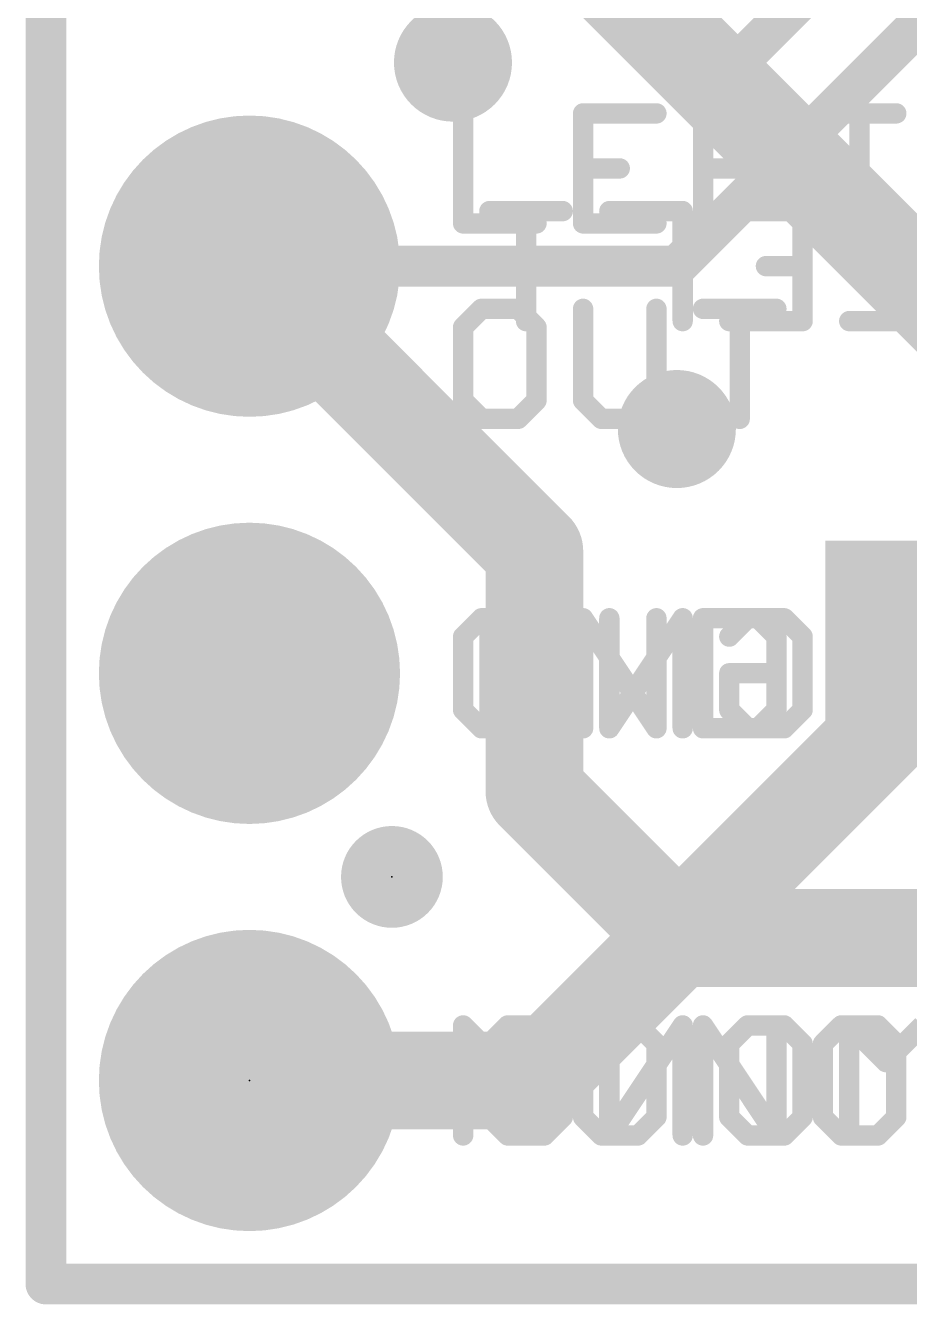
# Model space of a CAD drawing. Extents: x -34 to 73, y -20 to 26.
# Drawn here: x -0.13 to 5.39, y -0.13 to 7.85 of the extents above; entities that cross this region are included whole.
import ezdxf

# ---------------------------------------------------------------- set-up
doc = ezdxf.new("R2010")
doc.units = 0
for name, color, linetype in [('1', 12, 'CONTINUOUS'), ('16', 132, 'CONTINUOUS'), ('17', 110, 'CONTINUOUS'), ('18', 110, 'CONTINUOUS'), ('20', 53, 'CONTINUOUS'), ('21', 41, 'CONTINUOUS'), ('22', 40, 'CONTINUOUS'), ('23', 53, 'CONTINUOUS'), ('24', 53, 'CONTINUOUS'), ('51', 53, 'CONTINUOUS')]:
    doc.layers.add(name, color=color, linetype=linetype)

# ---------------------------------------------------------------- blocks, each defined once
blk = doc.blocks.new('RECT')
blk.add_solid([(-0.5, -0.5), (0.5, -0.5), (-0.5, 0.5), (0.5, 0.5)])
blk = doc.blocks.new('PIE')
at = {"const_width": 0.5}
blk.add_lwpolyline([(0, -0.25, 1), (0, 0.25, 1), (0, -0.25)], format="xyb", dxfattribs=at)
blk = doc.blocks.new('ROUNDP')
at = {"const_width": 0.5}
blk.add_lwpolyline([(0, -0.25, 1), (0, 0.25, 1), (0, -0.25)], format="xyb", dxfattribs=at)
blk = doc.blocks.new('ROUNDV')
at = {"const_width": 0.5}
blk.add_lwpolyline([(0, -0.25, 1), (0, 0.25, 1), (0, -0.25)], format="xyb", dxfattribs=at)

msp = doc.modelspace()

# ---------------------------------------------------------------- linework, layer by layer
at = {"layer": '1'}
for points, const_width in [([(0, 0), (0, 25.4)], 0.254), ([(6.731, 10.033), (4.1901, 7.4921)], 0.254), ([(2.7922, 8.89), (4.1901, 7.4921)], 0.6096), ([(4.1901, 7.4921), (6.363, 5.3192)], 0.6096), ([(3.048, 4.572), (1.27, 6.35)], 0.6096), ([(3.048, 3.0748), (3.048, 4.572)], 0.6096), ([(3.9638, 2.159), (3.048, 3.0748)], 0.6096), ([(3.9638, 2.159), (16.142, 2.159)], 0.6096), ([(31.75, 0), (0, 0)], 0.254)]:
    msp.add_lwpolyline(points, dxfattribs=dict(at, const_width=const_width))
for points, const_width in [([(4.2979, 7.5999, 1), (4.0823, 7.3843)], 0.3048), ([(4.0823, 7.3843, 1), (4.2979, 7.5999)], 0.3048), ([(4.1452, 7.537, 1), (4.235, 7.4472)], 0.127), ([(1.3778, 6.4578, 1), (1.1622, 6.2422)], 0.3048), ([(3.2004, 4.572, 1), (2.8956, 4.572)], 0.3048), ([(2.9402, 4.4642, 1), (3.1558, 4.6798)], 0.3048), ([(3.1558, 3.1826, 1), (2.9402, 2.967)], 0.3048), ([(2.8956, 3.0748, 1), (3.2004, 3.0748)], 0.3048), ([(3.9638, 2.3114, 1), (3.9638, 2.0066)], 0.3048), ([(3.856, 2.0512, 1), (4.0716, 2.2668)], 0.3048), ([(0, 0.0635, 1), (0, -0.0635)], 0.127), ([(-0.0635, 0, 1), (0.0635, 0)], 0.127)]:
    msp.add_lwpolyline(points, format="xyb", dxfattribs=dict(at, const_width=const_width))
at = {"layer": '16'}
for points, const_width in [([(0, 0), (0, 25.4)], 0.254), ([(3.937, 6.35), (8.255, 10.668)], 0.254), ([(10.414, 8.636), (3.048, 1.27)], 0.6096), ([(3.937, 6.35), (1.27, 6.35)], 0.254), ([(3.048, 1.27), (1.27, 1.27)], 0.6096), ([(31.75, 0), (0, 0)], 0.254)]:
    msp.add_lwpolyline(points, dxfattribs=dict(at, const_width=const_width))
for points, const_width in [([(1.27, 6.4135, 1), (1.27, 6.2865)], 0.127), ([(3.937, 6.2865, 1), (3.937, 6.4135)], 0.127), ([(3.8921, 6.3949, 1), (3.9819, 6.3051)], 0.127), ([(1.27, 1.4224, 1), (1.27, 1.1176)], 0.3048), ([(2.9402, 1.3778, 1), (3.1558, 1.1622)], 0.3048), ([(3.048, 1.1176, 1), (3.048, 1.4224)], 0.3048), ([(0, 0.0635, 1), (0, -0.0635)], 0.127), ([(-0.0635, 0, 1), (0.0635, 0)], 0.127)]:
    msp.add_lwpolyline(points, format="xyb", dxfattribs=dict(at, const_width=const_width))
at = {"layer": '20', "const_width": 0.2032}
for points in [[(0, 25.4), (0, 0)], [(0, 0), (31.75, 0)]]:
    msp.add_lwpolyline(points, dxfattribs=at)
at = {"layer": '20', "const_width": 0.1016}
for points in [[(0, 0.0508, 1), (0, -0.0508)], [(-0.0508, 0, 1), (0.0508, 0)]]:
    msp.add_lwpolyline(points, format="xyb", dxfattribs=at)
at = {"layer": '21', "const_width": 0.0635}
for points in [[(2.6353, 7.3031, 1), (2.5717, 7.3031)], [(3.3519, 7.3348, 1), (3.3519, 7.2713)], [(3.3837, 7.3031, 1), (3.3202, 7.3031)], [(3.8095, 7.2713, 1), (3.8095, 7.3348)], [(4.1003, 7.3348, 1), (4.1003, 7.2713)], [(4.1321, 7.3031, 1), (4.0686, 7.3031)], [(4.5579, 7.2713, 1), (4.5579, 7.3348)], [(4.8487, 7.3348, 1), (4.8487, 7.2713)], [(5.1093, 7.3031, 1), (5.0458, 7.3031)], [(5.3063, 7.2713, 1), (5.3063, 7.3348)], [(3.3519, 6.9916, 1), (3.3519, 6.9281)], [(3.5807, 6.9281, 1), (3.5807, 6.9916)], [(4.1003, 6.9916, 1), (4.1003, 6.9281)], [(4.3291, 6.9281, 1), (4.3291, 6.9916)], [(2.5717, 6.6167, 1), (2.6353, 6.6167)], [(2.6035, 6.6485, 1), (2.6035, 6.585)], [(3.0611, 6.585, 1), (3.0611, 6.6485)], [(3.3519, 6.6485, 1), (3.3519, 6.585)], [(3.3202, 6.6167, 1), (3.3837, 6.6167)], [(3.8095, 6.585, 1), (3.8095, 6.6485)], [(4.0686, 6.6167, 1), (4.1321, 6.6167)], [(5.0458, 6.6167, 1), (5.1093, 6.6167)], [(2.7179, 6.1156, 1), (2.7179, 6.0521)], [(2.7403, 6.0614, 1), (2.6954, 6.1063)], [(2.9691, 6.1063, 1), (2.9242, 6.0614)], [(2.9467, 6.0521, 1), (2.9467, 6.1156)], [(3.3837, 6.0839, 1), (3.3202, 6.0839)], [(3.8413, 6.0839, 1), (3.7778, 6.0839)], [(4.1003, 6.1156, 1), (4.1003, 6.0521)], [(4.3609, 6.0839, 1), (4.2974, 6.0839)], [(4.5579, 6.0521, 1), (4.5579, 6.1156)], [(2.6353, 5.9695, 1), (2.5717, 5.9695)], [(2.581, 5.9919, 1), (2.626, 5.947)], [(3.0928, 5.9695, 1), (3.0293, 5.9695)], [(3.0386, 5.947, 1), (3.0835, 5.9919)], [(2.5717, 5.5119, 1), (2.6353, 5.5119)], [(2.626, 5.5343, 1), (2.581, 5.4894)], [(3.0293, 5.5119, 1), (3.0928, 5.5119)], [(3.0835, 5.4894, 1), (3.0386, 5.5343)], [(3.3202, 5.5119, 1), (3.3837, 5.5119)], [(3.3744, 5.5343, 1), (3.3295, 5.4894)], [(3.7778, 5.5119, 1), (3.8413, 5.5119)], [(3.832, 5.4894, 1), (3.7871, 5.5343)], [(2.7179, 5.4292, 1), (2.7179, 5.3658)], [(2.6954, 5.375, 1), (2.7403, 5.42)], [(2.9242, 5.42, 1), (2.9691, 5.375)], [(2.9467, 5.3658, 1), (2.9467, 5.4292)], [(3.4663, 5.4292, 1), (3.4663, 5.3658)], [(3.4439, 5.375, 1), (3.4888, 5.42)], [(3.6727, 5.42, 1), (3.7176, 5.375)], [(3.6951, 5.3658, 1), (3.6951, 5.4292)], [(4.2974, 5.3975, 1), (4.3609, 5.3975)], [(2.7179, 4.1852, 1), (2.7179, 4.1217)], [(2.7403, 4.131, 1), (2.6954, 4.1759)], [(2.9691, 4.1759, 1), (2.9242, 4.131)], [(2.9467, 4.1217, 1), (2.9467, 4.1852)], [(3.3837, 4.1535, 1), (3.3202, 4.1535)], [(3.3783, 4.1711, 1), (3.3255, 4.1359)], [(3.8413, 4.1535, 1), (3.7778, 4.1535)], [(4.1003, 4.1852, 1), (4.1003, 4.1217)], [(4.1321, 4.1535, 1), (4.0686, 4.1535)], [(4.466, 4.1759, 1), (4.4211, 4.131)], [(4.4435, 4.1217, 1), (4.4435, 4.1852)], [(2.6353, 4.0391, 1), (2.5717, 4.0391)], [(2.581, 4.0615, 1), (2.626, 4.0166)], [(3.0386, 4.0166, 1), (3.0835, 4.0615)], [(4.5897, 4.0391, 1), (4.5262, 4.0391)], [(4.5355, 4.0166, 1), (4.5804, 4.0615)], [(2.8323, 3.842, 1), (2.8323, 3.7785)], [(3.0928, 3.8103, 1), (3.0293, 3.8103)], [(3.0611, 3.7785, 1), (3.0611, 3.842)], [(2.5717, 3.5815, 1), (2.6353, 3.5815)], [(2.626, 3.6039, 1), (2.581, 3.559)], [(3.0293, 3.5815, 1), (3.0928, 3.5815)], [(3.0835, 3.559, 1), (3.0386, 3.6039)], [(4.5262, 3.5815, 1), (4.5897, 3.5815)], [(4.5804, 3.559, 1), (4.5355, 3.6039)], [(2.7179, 3.4989, 1), (2.7179, 3.4354)], [(2.6954, 3.4446, 1), (2.7403, 3.4896)], [(2.9242, 3.4896, 1), (2.9691, 3.4446)], [(2.9467, 3.4354, 1), (2.9467, 3.4989)], [(3.7831, 3.4495, 1), (3.8359, 3.4847)], [(4.1003, 3.4989, 1), (4.1003, 3.4354)], [(4.4211, 3.4896, 1), (4.466, 3.4446)], [(4.4435, 3.4354, 1), (4.4435, 3.4989)], [(3.3202, 3.4671, 1), (3.3837, 3.4671)], [(3.7778, 3.4671, 1), (3.8413, 3.4671)], [(4.0686, 3.4671, 1), (4.1321, 3.4671)], [(2.6353, 1.6135, 1), (2.5717, 1.6135)], [(2.626, 1.6359, 1), (2.581, 1.591)], [(3.0928, 1.6135, 1), (3.0293, 1.6135)], [(3.0835, 1.591, 1), (3.0386, 1.6359)], [(3.4663, 1.6452, 1), (3.4663, 1.5817)], [(3.4888, 1.591, 1), (3.4439, 1.6359)], [(3.7176, 1.6359, 1), (3.6727, 1.591)], [(3.6951, 1.5817, 1), (3.6951, 1.6452)], [(4.1267, 1.6311, 1), (4.0739, 1.5959)], [(4.1321, 1.6135, 1), (4.0686, 1.6135)], [(4.5897, 1.6135, 1), (4.5262, 1.6135)], [(4.9631, 1.6452, 1), (4.9631, 1.5817)], [(4.9856, 1.591, 1), (4.9407, 1.6359)], [(5.2144, 1.6359, 1), (5.1695, 1.591)], [(5.1919, 1.5817, 1), (5.1919, 1.6452)], [(3.3837, 1.4991, 1), (3.3202, 1.4991)], [(3.3295, 1.5215, 1), (3.3744, 1.4766)], [(3.8413, 1.4991, 1), (3.7778, 1.4991)], [(3.7871, 1.4766, 1), (3.832, 1.5215)], [(4.8805, 1.4991, 1), (4.817, 1.4991)], [(4.8263, 1.5215, 1), (4.8712, 1.4766)], [(5.3381, 1.4991, 1), (5.2746, 1.4991)], [(5.2839, 1.4766, 1), (5.3288, 1.5215)], [(2.8098, 1.4071, 1), (2.8547, 1.3622)], [(2.8098, 1.3622, 1), (2.8547, 1.4071)], [(3.3202, 1.0415, 1), (3.3837, 1.0415)], [(3.3744, 1.0639, 1), (3.3295, 1.019)], [(3.7778, 1.0415, 1), (3.8413, 1.0415)], [(3.832, 1.019, 1), (3.7871, 1.0639)], [(4.8712, 1.0639, 1), (4.8263, 1.019)], [(4.817, 1.0415, 1), (4.8805, 1.0415)], [(5.2746, 1.0415, 1), (5.3381, 1.0415)], [(5.3288, 1.019, 1), (5.2839, 1.0639)], [(2.5717, 0.9271, 1), (2.6353, 0.9271)], [(3.0293, 0.9271, 1), (3.0928, 0.9271)], [(3.4663, 0.9588, 1), (3.4663, 0.8954)], [(3.4439, 0.9046, 1), (3.4888, 0.9496)], [(3.6727, 0.9496, 1), (3.7176, 0.9046)], [(3.6951, 0.8954, 1), (3.6951, 0.9588)], [(4.0686, 0.9271, 1), (4.1321, 0.9271)], [(4.5262, 0.9271, 1), (4.5897, 0.9271)], [(4.5315, 0.9095, 1), (4.5843, 0.9447)], [(4.9631, 0.9588, 1), (4.9631, 0.8954)], [(4.9407, 0.9046, 1), (4.9856, 0.9496)], [(5.1695, 0.9496, 1), (5.2144, 0.9046)], [(5.1919, 0.8954, 1), (5.1919, 0.9588)]]:
    msp.add_lwpolyline(points, format="xyb", dxfattribs=at)
at = {"layer": '21', "const_width": 0.127}
for points in [[(2.6035, 7.3031), (2.6035, 6.6167)], [(3.8095, 7.3031), (3.3519, 7.3031)], [(3.3519, 7.3031), (3.3519, 6.6167)], [(4.1003, 6.6167), (4.1003, 7.3031)], [(4.1003, 7.3031), (4.5579, 7.3031)], [(4.8487, 7.3031), (5.3063, 7.3031)], [(5.0775, 6.6167), (5.0775, 7.3031)], [(3.3519, 6.9599), (3.5807, 6.9599)], [(4.1003, 6.9599), (4.3291, 6.9599)], [(2.6035, 6.6167), (3.0611, 6.6167)], [(3.3519, 6.6167), (3.8095, 6.6167)], [(2.7179, 6.0839), (2.6035, 5.9695)], [(2.9467, 6.0839), (2.7179, 6.0839)], [(3.0611, 5.9695), (2.9467, 6.0839)], [(3.3519, 6.0839), (3.3519, 5.5119)], [(3.8095, 5.5119), (3.8095, 6.0839)], [(4.1003, 6.0839), (4.5579, 6.0839)], [(4.3291, 5.3975), (4.3291, 6.0839)], [(2.6035, 5.9695), (2.6035, 5.5119)], [(3.0611, 5.5119), (3.0611, 5.9695)], [(2.6035, 5.5119), (2.7179, 5.3975)], [(2.9467, 5.3975), (3.0611, 5.5119)], [(3.3519, 5.5119), (3.4663, 5.3975)], [(3.6951, 5.3975), (3.8095, 5.5119)], [(2.7179, 5.3975), (2.9467, 5.3975)], [(3.4663, 5.3975), (3.6951, 5.3975)], [(2.7179, 4.1535), (2.6035, 4.0391)], [(2.9467, 4.1535), (2.7179, 4.1535)], [(3.0611, 4.0391), (2.9467, 4.1535)], [(3.3519, 3.4671), (3.3519, 4.1535)], [(3.3519, 4.1535), (3.8095, 3.4671)], [(3.8095, 3.4671), (3.8095, 4.1535)], [(4.1003, 4.1535), (4.1003, 3.4671)], [(4.4435, 4.1535), (4.1003, 4.1535)], [(4.5579, 4.0391), (4.4435, 4.1535)], [(2.6035, 4.0391), (2.6035, 3.5815)], [(4.5579, 3.5815), (4.5579, 4.0391)], [(3.0611, 3.8103), (2.8323, 3.8103)], [(3.0611, 3.5815), (3.0611, 3.8103)], [(2.6035, 3.5815), (2.7179, 3.4671)], [(2.9467, 3.4671), (3.0611, 3.5815)], [(4.4435, 3.4671), (4.5579, 3.5815)], [(2.7179, 3.4671), (2.9467, 3.4671)], [(4.1003, 3.4671), (4.4435, 3.4671)], [(2.6035, 0.9271), (2.6035, 1.6135)], [(2.6035, 1.6135), (2.8323, 1.3847)], [(2.8323, 1.3847), (3.0611, 1.6135)], [(3.0611, 1.6135), (3.0611, 0.9271)], [(3.4663, 1.6135), (3.3519, 1.4991)], [(3.6951, 1.6135), (3.4663, 1.6135)], [(3.8095, 1.4991), (3.6951, 1.6135)], [(4.1003, 0.9271), (4.1003, 1.6135)], [(4.1003, 1.6135), (4.5579, 0.9271)], [(4.5579, 0.9271), (4.5579, 1.6135)], [(4.9631, 1.6135), (4.8487, 1.4991)], [(5.1919, 1.6135), (4.9631, 1.6135)], [(5.3063, 1.4991), (5.1919, 1.6135)], [(3.3519, 1.4991), (3.3519, 1.0415)], [(3.8095, 1.0415), (3.8095, 1.4991)], [(4.8487, 1.4991), (4.8487, 1.0415)], [(5.3063, 1.0415), (5.3063, 1.4991)], [(3.3519, 1.0415), (3.4663, 0.9271)], [(3.6951, 0.9271), (3.8095, 1.0415)], [(4.8487, 1.0415), (4.9631, 0.9271)], [(5.1919, 0.9271), (5.3063, 1.0415)], [(3.4663, 0.9271), (3.6951, 0.9271)], [(4.9631, 0.9271), (5.1919, 0.9271)]]:
    msp.add_lwpolyline(points, dxfattribs=at)
at = {"layer": '22', "const_width": 0.127}
for points in [[(3.2249, 6.6935), (2.7673, 6.6935)], [(2.9961, 6.0071), (2.9961, 6.6935)], [(3.9733, 6.6935), (3.5157, 6.6935)], [(3.9733, 6.0071), (3.9733, 6.6935)], [(4.2642, 6.6935), (4.7217, 6.6935)], [(4.7217, 6.6935), (4.7217, 6.0071)], [(3.9733, 6.3503), (3.7445, 6.3503)], [(4.7217, 6.3503), (4.493, 6.3503)], [(4.7217, 6.0071), (4.2642, 6.0071)], [(5.4702, 6.0071), (5.0126, 6.0071)], [(2.7673, 4.0391), (2.8817, 4.1535)], [(2.8817, 4.1535), (3.2249, 4.1535)], [(3.2249, 4.1535), (3.2249, 3.4671)], [(3.9733, 4.1535), (3.5157, 3.4671)], [(3.5157, 3.4671), (3.5157, 4.1535)], [(3.9733, 3.4671), (3.9733, 4.1535)], [(4.2642, 4.0391), (4.3786, 4.1535)], [(4.3786, 4.1535), (4.6074, 4.1535)], [(4.6074, 4.1535), (4.7217, 4.0391)], [(2.7673, 3.5815), (2.7673, 4.0391)], [(4.7217, 4.0391), (4.7217, 3.5815)], [(4.2642, 3.5815), (4.2642, 3.8103)], [(4.2642, 3.8103), (4.493, 3.8103)], [(2.8817, 3.4671), (2.7673, 3.5815)], [(4.3786, 3.4671), (4.2642, 3.5815)], [(4.7217, 3.5815), (4.6074, 3.4671)], [(3.2249, 3.4671), (2.8817, 3.4671)], [(4.6074, 3.4671), (4.3786, 3.4671)], [(2.7673, 1.4991), (2.8817, 1.6135)], [(2.8817, 1.6135), (3.1105, 1.6135)], [(3.1105, 1.6135), (3.2249, 1.4991)], [(3.9733, 1.6135), (3.5157, 0.9271)], [(3.5157, 0.9271), (3.5157, 1.6135)], [(3.9733, 0.9271), (3.9733, 1.6135)], [(4.2642, 1.4991), (4.3786, 1.6135)], [(4.3786, 1.6135), (4.6074, 1.6135)], [(4.6074, 1.6135), (4.7217, 1.4991)], [(5.2414, 1.3847), (5.0126, 1.6135)], [(5.0126, 1.6135), (5.0126, 0.9271)], [(5.4702, 1.6135), (5.2414, 1.3847)], [(2.7673, 1.0415), (2.7673, 1.4991)], [(3.2249, 1.4991), (3.2249, 1.0415)], [(4.2642, 1.0415), (4.2642, 1.4991)], [(4.7217, 1.4991), (4.7217, 1.0415)], [(2.8817, 0.9271), (2.7673, 1.0415)], [(3.2249, 1.0415), (3.1105, 0.9271)], [(4.3786, 0.9271), (4.2642, 1.0415)], [(4.7217, 1.0415), (4.6074, 0.9271)], [(3.1105, 0.9271), (2.8817, 0.9271)], [(4.6074, 0.9271), (4.3786, 0.9271)]]:
    msp.add_lwpolyline(points, dxfattribs=at)
at = {"layer": '22', "const_width": 0.0635}
for points in [[(2.7673, 6.7252, 1), (2.7673, 6.6617)], [(3.0279, 6.6935, 1), (2.9644, 6.6935)], [(3.2249, 6.6617, 1), (3.2249, 6.7252)], [(3.5157, 6.7252, 1), (3.5157, 6.6617)], [(4.0051, 6.6935, 1), (3.9416, 6.6935)], [(3.9733, 6.6617, 1), (3.9733, 6.7252)], [(4.2642, 6.7252, 1), (4.2642, 6.6617)], [(4.7535, 6.6935, 1), (4.69, 6.6935)], [(4.7217, 6.6617, 1), (4.7217, 6.7252)], [(3.7445, 6.382, 1), (3.7445, 6.3185)], [(3.9733, 6.3185, 1), (3.9733, 6.382)], [(4.493, 6.382, 1), (4.493, 6.3185)], [(4.7217, 6.3185, 1), (4.7217, 6.382)], [(4.2642, 6.0389, 1), (4.2642, 5.9754)], [(4.7217, 5.9754, 1), (4.7217, 6.0389)], [(5.0126, 6.0389, 1), (5.0126, 5.9754)], [(2.9644, 6.0071, 1), (3.0279, 6.0071)], [(3.9416, 6.0071, 1), (4.0051, 6.0071)], [(4.69, 6.0071, 1), (4.7535, 6.0071)], [(2.8817, 4.1852, 1), (2.8817, 4.1217)], [(2.9042, 4.131, 1), (2.8593, 4.1759)], [(3.2567, 4.1535, 1), (3.1932, 4.1535)], [(3.2249, 4.1217, 1), (3.2249, 4.1852)], [(3.5475, 4.1535, 1), (3.484, 4.1535)], [(4.0051, 4.1535, 1), (3.9416, 4.1535)], [(3.9997, 4.1359, 1), (3.9469, 4.1711)], [(4.3786, 4.1852, 1), (4.3786, 4.1217)], [(4.401, 4.131, 1), (4.3561, 4.1759)], [(4.6298, 4.1759, 1), (4.5849, 4.131)], [(4.6074, 4.1217, 1), (4.6074, 4.1852)], [(2.7991, 4.0391, 1), (2.7356, 4.0391)], [(2.7449, 4.0615, 1), (2.7898, 4.0166)], [(4.2417, 4.0615, 1), (4.2866, 4.0166)], [(4.7535, 4.0391, 1), (4.69, 4.0391)], [(4.6993, 4.0166, 1), (4.7442, 4.0615)], [(4.2959, 3.8103, 1), (4.2324, 3.8103)], [(4.2642, 3.842, 1), (4.2642, 3.7785)], [(4.493, 3.7785, 1), (4.493, 3.842)], [(2.7356, 3.5815, 1), (2.7991, 3.5815)], [(2.7898, 3.6039, 1), (2.7449, 3.559)], [(4.2866, 3.6039, 1), (4.2417, 3.559)], [(4.2324, 3.5815, 1), (4.2959, 3.5815)], [(4.69, 3.5815, 1), (4.7535, 3.5815)], [(4.7442, 3.559, 1), (4.6993, 3.6039)], [(2.8817, 3.4989, 1), (2.8817, 3.4354)], [(2.8593, 3.4446, 1), (2.9042, 3.4896)], [(3.2249, 3.4354, 1), (3.2249, 3.4989)], [(3.4893, 3.4847, 1), (3.5422, 3.4495)], [(4.3786, 3.4989, 1), (4.3786, 3.4354)], [(4.3561, 3.4446, 1), (4.401, 3.4896)], [(4.5849, 3.4896, 1), (4.6298, 3.4446)], [(4.6074, 3.4354, 1), (4.6074, 3.4989)], [(3.1932, 3.4671, 1), (3.2567, 3.4671)], [(3.484, 3.4671, 1), (3.5475, 3.4671)], [(3.9416, 3.4671, 1), (4.0051, 3.4671)], [(2.8817, 1.6452, 1), (2.8817, 1.5817)], [(2.9042, 1.591, 1), (2.8593, 1.6359)], [(3.133, 1.6359, 1), (3.0881, 1.591)], [(3.1105, 1.5817, 1), (3.1105, 1.6452)], [(3.5475, 1.6135, 1), (3.484, 1.6135)], [(4.0051, 1.6135, 1), (3.9416, 1.6135)], [(3.9997, 1.5959, 1), (3.9469, 1.6311)], [(4.3786, 1.6452, 1), (4.3786, 1.5817)], [(4.401, 1.591, 1), (4.3561, 1.6359)], [(4.6298, 1.6359, 1), (4.5849, 1.591)], [(4.6074, 1.5817, 1), (4.6074, 1.6452)], [(5.0443, 1.6135, 1), (4.9808, 1.6135)], [(5.035, 1.6359, 1), (4.9901, 1.591)], [(2.7991, 1.4991, 1), (2.7356, 1.4991)], [(2.7449, 1.5215, 1), (2.7898, 1.4766)], [(3.2567, 1.4991, 1), (3.1932, 1.4991)], [(3.2025, 1.4766, 1), (3.2474, 1.5215)], [(4.2959, 1.4991, 1), (4.2324, 1.4991)], [(4.2417, 1.5215, 1), (4.2866, 1.4766)], [(4.7535, 1.4991, 1), (4.69, 1.4991)], [(4.6993, 1.4766, 1), (4.7442, 1.5215)], [(5.2189, 1.4071, 1), (5.2638, 1.3622)], [(5.2189, 1.3622, 1), (5.2638, 1.4071)], [(2.7356, 1.0415, 1), (2.7991, 1.0415)], [(2.7898, 1.0639, 1), (2.7449, 1.019)], [(3.1932, 1.0415, 1), (3.2567, 1.0415)], [(3.2474, 1.019, 1), (3.2025, 1.0639)], [(4.2866, 1.0639, 1), (4.2417, 1.019)], [(4.2324, 1.0415, 1), (4.2959, 1.0415)], [(4.69, 1.0415, 1), (4.7535, 1.0415)], [(4.7442, 1.019, 1), (4.6993, 1.0639)], [(2.8817, 0.9588, 1), (2.8817, 0.8954)], [(2.8593, 0.9046, 1), (2.9042, 0.9496)], [(3.0881, 0.9496, 1), (3.133, 0.9046)], [(3.1105, 0.8954, 1), (3.1105, 0.9588)], [(3.4893, 0.9447, 1), (3.5422, 0.9095)], [(3.484, 0.9271, 1), (3.5475, 0.9271)], [(3.9416, 0.9271, 1), (4.0051, 0.9271)], [(4.3786, 0.9588, 1), (4.3786, 0.8954)], [(4.3561, 0.9046, 1), (4.401, 0.9496)], [(4.5849, 0.9496, 1), (4.6298, 0.9046)], [(4.6074, 0.8954, 1), (4.6074, 0.9588)], [(4.9808, 0.9271, 1), (5.0443, 0.9271)]]:
    msp.add_lwpolyline(points, format="xyb", dxfattribs=at)
at = {"layer": '23'}
for p in [(2.159, 2.54), (1.27, 1.27)]:
    msp.add_point(p, dxfattribs=at)
at = {"layer": '24'}
msp.add_point((2.159, 2.54), dxfattribs=at)

# ---------------------------------------------------------------- block references
at = {"layer": '1'}
for name, p, xscale, yscale in [('RECT', (6.363, 3.937), 3, 1.4), ('PIE', (2.159, 2.54), 0.635, 0.635)]:
    msp.add_blockref(name, p, dxfattribs=dict(at, xscale=xscale, yscale=yscale))
at = {"layer": '16', "xscale": 0.635, "yscale": 0.635}
msp.add_blockref('PIE', (2.159, 2.54), dxfattribs=at)
at = {"layer": '17', "xscale": 1.8796, "yscale": 1.8796, "rotation": 180}
for p in [(1.27, 6.35), (1.27, 6.35), (1.27, 3.81), (1.27, 3.81), (1.27, 1.27), (1.27, 1.27)]:
    msp.add_blockref('ROUNDP', p, dxfattribs=at)
at = {"layer": '18', "xscale": 0.7366, "yscale": 0.7366}
for p in [(2.54, 7.62), (2.54, 7.62), (3.937, 5.334), (3.937, 5.334)]:
    msp.add_blockref('ROUNDV', p, dxfattribs=at)
at = {"layer": '51', "xscale": 0.508, "yscale": 0.508, "rotation": 90}
for p in [(1.27, 6.35), (1.27, 3.81), (1.27, 1.27)]:
    msp.add_blockref('RECT', p, dxfattribs=at)
at = {"layer": '51', "xscale": 0.6, "yscale": 0.7}
msp.add_blockref('RECT', (5.413, 3.937), dxfattribs=at)

doc.saveas('drawing.dxf')
